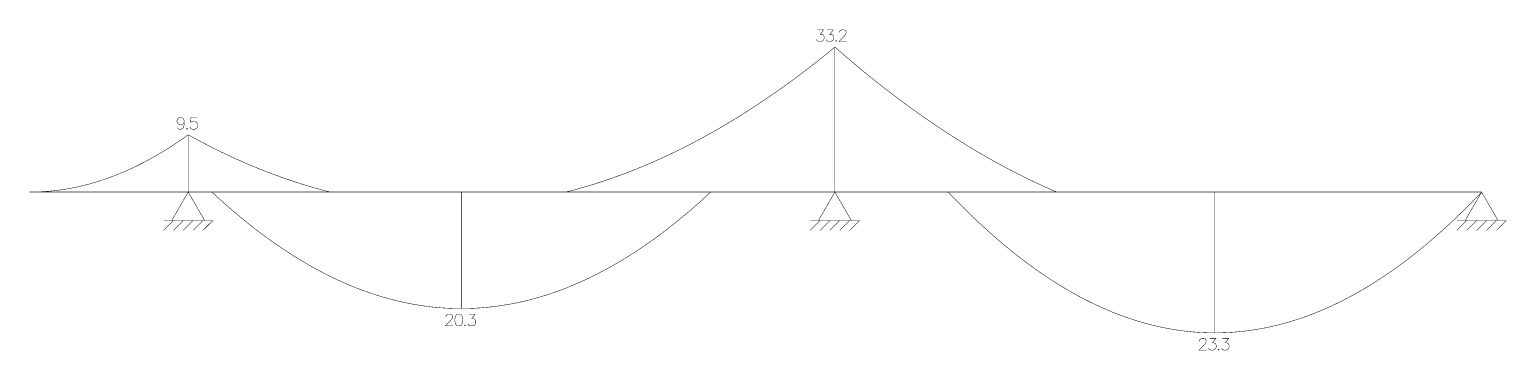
# Model space of a CAD drawing. Header units: millimetres. Extents: x 12132 to 24523, y 5305 to 8002.
import ezdxf

# ---------------------------------------------------------------- set-up
doc = ezdxf.new("R2010")
doc.units = ezdxf.units.MM

# ---------------------------------------------------------------- blocks, each defined once
blk = doc.blocks.new('diag momenti caso 1')
at = {"linetype": 'Continuous', "const_width": 4}
for points in [[(7826, 5243), (7878, 5243), (7850, 5205), (7864, 5205), (7874, 5201), (7878, 5196), (7883, 5182), (7883, 5172), (7878, 5158), (7869, 5149), (7855, 5144), (7841, 5144), (7826, 5149), (7822, 5153), (7817, 5163)], [(7907, 5243), (7959, 5243), (7930, 5205), (7945, 5205), (7954, 5201), (7959, 5196), (7963, 5182), (7963, 5172), (7959, 5158), (7949, 5149), (7935, 5144), (7921, 5144), (7907, 5149), (7902, 5153), (7897, 5163)], [(8011, 5219), (8011, 5224), (8015, 5234), (8020, 5238), (8030, 5243), (8049, 5243), (8058, 5238), (8063, 5234), (8067, 5224), (8067, 5215), (8063, 5205), (8053, 5191), (8006, 5144), (8072, 5144)], [(7982, 5153), (7978, 5149), (7982, 5144), (7987, 5149), (7982, 5153)]]:
    blk.add_lwpolyline(points, dxfattribs=at)
blk = doc.blocks.new('diag momenti caso 2')
at = {"linetype": 'Continuous', "const_width": 4}
for points in [[(5715.326375, 3879.444635), (5715.907455, 3879.589274), (5741.260895, 3886.063957), (5766.614335, 3892.70249), (5791.967775, 3899.504875), (5817.321215, 3906.47111), (5842.674655, 3913.601197), (5868.028095, 3920.895134), (5893.381535, 3928.352922), (5918.734974, 3935.974561), (5944.088414, 3943.760052), (5969.441854, 3951.709393), (5994.795294, 3959.822585), (6020.148734, 3968.099628), (6045.502174, 3976.540522), (6070.855614, 3985.145267), (6096.209054, 3993.913863), (6121.562494, 4002.846309), (6146.915934, 4011.942607), (6172.269374, 4021.202756), (6197.622814, 4030.626756), (6222.976254, 4040.214607), (6248.329694, 4049.966308), (6273.683134, 4059.881861), (6299.036574, 4069.961264), (6324.390014, 4080.204519), (6349.743454, 4090.611624), (6375.096893, 4101.182581), (6400.450333, 4111.917388), (6425.803773, 4122.816046), (6451.157213, 4133.878556), (6476.510653, 4145.104916), (6501.864093, 4156.495127), (6527.217533, 4168.049189), (6552.570973, 4179.767103), (6577.924413, 4191.648867), (6603.277853, 4203.694482), (6628.631293, 4215.903948), (6653.984733, 4228.277265), (6679.338173, 4240.814433), (6704.691613, 4253.515451), (6730.045053, 4266.380321), (6755.398493, 4279.409042), (6780.751933, 4292.601614), (6806.105373, 4305.958037), (6831.458812, 4319.47831), (6856.812252, 4333.162435), (6882.165692, 4347.01041), (6907.519132, 4361.022237), (6932.872572, 4375.197914), (6958.226012, 4389.537443), (6983.579452, 4404.040822), (7008.932892, 4418.708053), (7034.286332, 4433.539134), (7059.639772, 4448.534066), (7084.993212, 4463.692849), (7110.346652, 4479.015484), (7135.700092, 4494.501969), (7161.053532, 4510.152305), (7186.406972, 4525.966492), (7211.760412, 4541.94453), (7237.113852, 4558.086419), (7262.467292, 4574.392159), (7287.820731, 4590.86175), (7313.174171, 4607.495191), (7338.527611, 4624.292484), (7363.881051, 4641.253628), (7389.234491, 4658.378623), (7414.587931, 4675.667468), (7439.941371, 4693.120165), (7465.294811, 4710.736713), (7490.648251, 4728.517111), (7516.001691, 4746.461361), (7541.355131, 4764.569461), (7566.708571, 4782.841412), (7592.062011, 4801.277215), (7617.415451, 4819.876868), (7642.768891, 4838.640372), (7668.122331, 4857.567728), (7693.475771, 4876.658934), (7718.829211, 4895.913991), (7744.18265, 4915.332899), (7769.53609, 4934.915658), (7794.88953, 4954.662268), (7820.24297, 4974.572729), (7845.59641, 4994.647041), (7870.94985, 5014.885204), (7896.30329, 5035.287218), (7921.65673, 5055.853083), (7947.01017, 5076.582798), (7972.36361, 5097.476365)], [(7972.36361, 3879.444635), (7972.36361, 5097.476365)], [(2513.632061, 4473.107546), (2508.904146, 4458.923432), (2499.448317, 4449.467357), (2485.264574, 4444.739319), (2480.536659, 4444.739319), (2466.352916, 4449.467357), (2456.897087, 4458.923432), (2452.169173, 4473.107546), (2452.169173, 4477.835584), (2456.897087, 4492.019697), (2466.352916, 4501.475773), (2480.536659, 4506.203811), (2485.264574, 4506.203811), (2499.448317, 4501.475773), (2508.904146, 4492.019697), (2513.632061, 4473.107546), (2513.632061, 4449.467357), (2508.904146, 4425.827168), (2499.448317, 4411.643054), (2485.264574, 4406.915016), (2475.808745, 4406.915016), (2461.625002, 4411.643054), (2456.897087, 4421.09913)], [(2617.646179, 4506.203811), (2570.367034, 4506.203811), (2565.63912, 4463.65147), (2570.367034, 4468.379508), (2584.550778, 4473.107546), (2598.734521, 4473.107546), (2612.918264, 4468.379508), (2622.374093, 4458.923432), (2627.102008, 4444.739319), (2627.102008, 4435.283243), (2622.374093, 4421.09913), (2612.918264, 4411.643054), (2598.734521, 4406.915016), (2584.550778, 4406.915016), (2570.367034, 4411.643054), (2565.63912, 4416.371092), (2560.911205, 4425.827168)], [(2546.727462, 4360.580246), (2521.657137, 4342.595469), (2496.586812, 4324.953259), (2471.516487, 4307.653616), (2446.446162, 4290.69654), (2421.375837, 4274.082032), (2396.305512, 4257.81009), (2371.235188, 4241.880716), (2346.164863, 4226.293909), (2321.094538, 4211.04967), (2296.024213, 4196.147997), (2270.953888, 4181.588892), (2245.883563, 4167.372354), (2220.813238, 4153.498383), (2195.742913, 4139.966979), (2170.672588, 4126.778142), (2145.602263, 4113.931873), (2120.531939, 4101.428171), (2095.461614, 4089.267036), (2070.391289, 4077.448468), (2045.320964, 4065.972467), (2020.250639, 4054.839033), (1995.180314, 4044.048167), (1970.109989, 4033.599868), (1945.039664, 4023.494136), (1919.969339, 4013.730971), (1894.899014, 4004.310374), (1869.82869, 3995.232343), (1844.758365, 3986.49688), (1819.68804, 3978.103984), (1794.617715, 3970.053655), (1769.54739, 3962.345894), (1744.477065, 3954.980699), (1719.40674, 3947.958072), (1694.336415, 3941.278012), (1669.26609, 3934.940519), (1644.195765, 3928.945593), (1619.12544, 3923.293235), (1594.055116, 3917.983443), (1568.984791, 3913.016219), (1543.914466, 3908.391562), (1518.844141, 3904.109472), (1493.773816, 3900.16995), (1468.703491, 3896.572994), (1443.633166, 3893.318606), (1418.562841, 3890.406785), (1393.492516, 3887.837531), (1368.422191, 3885.610844), (1343.351867, 3883.726725), (1318.281542, 3882.185172), (1293.211217, 3880.986187), (1268.140892, 3880.129769), (1243.070567, 3879.615919), (1218.000242, 3879.444635)], [(2537.271633, 4416.371092), (2532.543719, 4411.643054), (2537.271633, 4406.915016), (2541.999547, 4411.643054), (2537.271633, 4416.371092)], [(2546.727462, 4360.580246), (2572.080902, 4346.573559), (2597.434342, 4332.730723), (2622.787782, 4319.051737), (2648.141222, 4305.536603), (2673.494662, 4292.18532), (2698.848102, 4278.997888), (2724.201542, 4265.974306), (2749.554981, 4253.114576), (2774.908421, 4240.418696), (2800.261861, 4227.886668), (2825.615301, 4215.51849), (2850.968741, 4203.314164), (2876.322181, 4191.273688), (2901.675621, 4179.397064), (2927.029061, 4167.68429), (2952.382501, 4156.135367), (2977.735941, 4144.750295), (3003.089381, 4133.529074), (3028.442821, 4122.471705), (3053.796261, 4111.578186), (3079.149701, 4100.848518), (3104.503141, 4090.282701), (3129.856581, 4079.880735), (3155.210021, 4069.64262), (3180.563461, 4059.568355), (3205.9169, 4049.657942), (3231.27034, 4039.91138), (3256.62378, 4030.328669), (3281.97722, 4020.909808), (3307.33066, 4011.654799), (3332.6841, 4002.563641), (3358.03754, 3993.636333), (3383.39098, 3984.872877), (3408.74442, 3976.273271), (3434.09786, 3967.837517), (3459.4513, 3959.565613), (3484.80474, 3951.457561), (3510.15818, 3943.513359), (3535.51162, 3935.733008), (3560.86506, 3928.116508), (3586.2185, 3920.663859), (3611.57194, 3913.375062), (3636.92538, 3906.250115), (3662.278819, 3899.289019), (3687.632259, 3892.491774), (3712.985699, 3885.85838), (3738.339139, 3879.388837)], [(2546.727462, 3879.444635), (2546.727462, 4360.580246)], [(2546.727462, 3879.444635), (1218.000242, 3879.444635)], [(1218.000242, 3879.444635), (1218.000242, 3879.444635)], [(1218.000242, 3879.444635), (1218.000242, 3879.444635)], [(2408.831336, 3640.593029), (2546.727462, 3879.444635), (2684.623588, 3640.593029)], [(2546.727462, 3879.444635), (7972.36361, 3879.444635)], [(7834.467484, 3640.593029), (7972.36361, 3879.444635), (8110.259736, 3640.593029)], [(7972.36361, 3879.444635), (13397.999758, 3879.444635)], [(8922.638791, 3879.444635), (8935.794328, 3865.538221), (8961.147768, 3839.041409), (8986.501208, 3812.84832), (9011.854648, 3786.958955), (9037.208088, 3761.373314), (9062.561528, 3736.091397), (9087.914968, 3711.113203), (9113.268407, 3686.438734), (9138.621847, 3662.067987), (9163.975287, 3638.000965), (9189.328727, 3614.237666), (9214.682167, 3590.778091), (9240.035607, 3567.62224), (9265.389047, 3544.770113), (9290.742487, 3522.221709), (9316.095927, 3499.977029), (9341.449367, 3478.036072), (9366.802807, 3456.39884), (9392.156247, 3435.065331), (9417.509687, 3414.035546), (9442.863127, 3393.309484), (9468.216567, 3372.887147), (9493.570007, 3352.768533), (9518.923447, 3332.953642), (9544.276886, 3313.442476), (9569.630326, 3294.235033), (9594.983766, 3275.331314), (9620.337206, 3256.731319), (9645.690646, 3238.435047), (9671.044086, 3220.442499), (9696.397526, 3202.753675), (9721.750966, 3185.368574), (9747.104406, 3168.287198), (9772.457846, 3151.509545), (9797.811286, 3135.035615), (9823.164726, 3118.86541), (9848.518166, 3102.998928), (9873.871606, 3087.43617), (9899.225046, 3072.177135), (9924.578486, 3057.221825), (9949.931926, 3042.570238), (9975.285366, 3028.222375), (10000.638805, 3014.178235), (10025.992245, 3000.437819), (10051.345685, 2987.001127), (10076.699125, 2973.868159), (10102.052565, 2961.038914), (10127.406005, 2948.513393), (10152.759445, 2936.291596), (10178.112885, 2924.373523), (10203.466325, 2912.759173), (10228.819765, 2901.448547), (10254.173205, 2890.441645), (10279.526645, 2879.738467), (10304.880085, 2869.339012), (10330.233525, 2859.243281), (10355.586965, 2849.451273), (10380.940405, 2839.96299), (10406.293845, 2830.77843), (10431.647285, 2821.897594), (10457.000724, 2813.320481), (10482.354164, 2805.047092), (10507.707604, 2797.077427), (10533.061044, 2789.411486), (10558.414484, 2782.049269), (10583.767924, 2774.990775), (10609.121364, 2768.236005), (10634.474804, 2761.784958), (10659.828244, 2755.637636), (10685.181684, 2749.794037), (10710.535124, 2744.254162), (10735.888564, 2739.01801), (10761.242004, 2734.085582), (10786.595444, 2729.456878), (10811.948884, 2725.131898), (10837.302324, 2721.110642), (10862.655764, 2717.393109), (10888.009204, 2713.9793), (10913.362643, 2710.869214), (10938.716083, 2708.062853), (10964.069523, 2705.560215), (10989.422963, 2703.3613), (11014.776403, 2701.46611), (11040.129843, 2699.874643), (11065.483283, 2698.5869), (11090.836723, 2697.602881), (11116.190163, 2696.922585), (11141.543603, 2696.546013), (11166.897043, 2696.473165), (11192.250483, 2696.704041), (11217.603923, 2697.23864), (11242.957363, 2698.076963), (11268.310803, 2699.21901), (11293.664243, 2700.66478), (11319.017683, 2702.414274), (11344.371123, 2704.467492), (11369.724562, 2706.824434), (11395.078002, 2709.485099), (11420.431442, 2712.449489), (11445.784882, 2715.717601), (11471.138322, 2719.289438), (11496.491762, 2723.164998), (11521.845202, 2727.344282), (11547.198642, 2731.82729), (11572.552082, 2736.614021), (11597.905522, 2741.704477), (11623.258962, 2747.098655), (11648.612402, 2752.796558), (11673.965842, 2758.798184), (11699.319282, 2765.103534), (11724.672722, 2771.712608), (11750.026162, 2778.625406), (11775.379602, 2785.841927), (11800.733042, 2793.362172), (11826.086481, 2801.186141), (11851.439921, 2809.313833), (11876.793361, 2817.745249), (11902.146801, 2826.480389), (11927.500241, 2835.519253), (11952.853681, 2844.86184), (11978.207121, 2854.508151), (12003.560561, 2864.458186), (12028.914001, 2874.711944), (12054.267441, 2885.269427), (12079.620881, 2896.130633), (12104.974321, 2907.295562), (12130.327761, 2918.764216), (12155.681201, 2930.536593), (12181.034641, 2942.612694), (12206.388081, 2954.992518), (12231.741521, 2967.676067), (12257.094961, 2980.663339), (12282.4484, 2993.954334), (12307.80184, 3007.549054), (12333.15528, 3021.447497), (12358.50872, 3035.649664), (12383.86216, 3050.155555), (12409.2156, 3064.965169), (12434.56904, 3080.078507), (12459.92248, 3095.495569), (12485.27592, 3111.216354), (12510.62936, 3127.240864), (12535.9828, 3143.569097), (12561.33624, 3160.201053), (12586.68968, 3177.136734), (12612.04312, 3194.376138), (12637.39656, 3211.919266), (12662.75, 3229.766118), (12688.10344, 3247.916693), (12713.45688, 3266.370992), (12738.810319, 3285.129015), (12764.163759, 3304.190761), (12789.517199, 3323.556232), (12814.870639, 3343.225425), (12840.224079, 3363.198343), (12865.577519, 3383.474985), (12890.930959, 3404.05535), (12916.284399, 3424.939439), (12941.637839, 3446.127251), (12966.991279, 3467.618788), (12992.344719, 3489.414048), (13017.698159, 3511.513031), (13043.051599, 3533.915739), (13068.405039, 3556.62217), (13093.758479, 3579.632325), (13119.111919, 3602.946204), (13144.465359, 3626.563806), (13169.818799, 3650.485132), (13195.172238, 3674.710182), (13220.525678, 3699.238956), (13245.879118, 3724.071453), (13271.232558, 3749.207674), (13296.585998, 3774.647619), (13321.939438, 3800.391287), (13347.292878, 3826.438679), (13372.646318, 3852.789795), (13397.999758, 3879.444635)], [(11160.301346, 3879.444635), (11160.301346, 2696.462887)], [(13260.103632, 3640.593029), (13397.999758, 3879.444635), (13535.895884, 3640.593029)], [(13397.999758, 3879.444635), (13397.999758, 3879.444635)], [(2339.885341, 3640.593029), (2753.569583, 3640.593029)], [(2422.623844, 3640.593029), (2339.885341, 3557.852368)], [(2505.362347, 3640.593029), (2422.623844, 3557.852368)], [(2588.10085, 3640.593029), (2505.362347, 3557.852368)], [(2670.839353, 3640.593029), (2588.10085, 3557.852368)], [(2753.577857, 3640.593029), (2670.839353, 3557.852368)], [(7765.521489, 3640.593029), (8179.205731, 3640.593029)], [(7848.259992, 3640.593029), (7765.521489, 3557.852368)], [(7930.998495, 3640.593029), (7848.259992, 3557.852368)], [(8013.736998, 3640.593029), (7930.998495, 3557.852368)], [(8096.475502, 3640.593029), (8013.736998, 3557.852368)], [(8179.214005, 3640.593029), (8096.475502, 3557.852368)], [(13191.157637, 3640.593029), (13604.841879, 3640.593029)], [(13273.89614, 3640.593029), (13191.157637, 3557.852368)], [(13356.634643, 3640.593029), (13273.89614, 3557.852368)], [(13439.373146, 3640.593029), (13356.634643, 3557.852368)], [(13522.11165, 3640.593029), (13439.373146, 3557.852368)], [(13604.850153, 3640.593029), (13522.11165, 3557.852368)], [(11030.283699, 2626.487928), (11030.283699, 2631.215966), (11035.011613, 2640.672041), (11039.739528, 2645.400079), (11049.195357, 2650.128117), (11068.107014, 2650.128117), (11077.562843, 2645.400079), (11082.290758, 2640.672041), (11087.018672, 2631.215966), (11087.018672, 2621.75989), (11082.290758, 2612.303814), (11072.834929, 2598.119701), (11025.555784, 2550.839323), (11091.746587, 2550.839323)], [(11115.386159, 2650.128117), (11167.393218, 2650.128117), (11139.025731, 2612.303814), (11153.209475, 2612.303814), (11162.665304, 2607.575776), (11167.393218, 2602.847739), (11172.121133, 2588.663625), (11172.121133, 2579.20755), (11167.393218, 2565.023436), (11157.937389, 2555.56736), (11143.753646, 2550.839323), (11129.569902, 2550.839323), (11115.386159, 2555.56736), (11110.658245, 2560.295398), (11105.93033, 2569.751474)], [(11224.128192, 2650.128117), (11276.135251, 2650.128117), (11247.767764, 2612.303814), (11261.951507, 2612.303814), (11271.407336, 2607.575776), (11276.135251, 2602.847739), (11280.863165, 2588.663625), (11280.863165, 2579.20755), (11276.135251, 2565.023436), (11266.679422, 2555.56736), (11252.495678, 2550.839323), (11238.311935, 2550.839323), (11224.128192, 2555.56736), (11219.400277, 2560.295398), (11214.672363, 2569.751474)], [(11191.03279, 2560.295398), (11186.304876, 2555.56736), (11191.03279, 2550.839323), (11195.760705, 2555.56736), (11191.03279, 2560.295398)]]:
    blk.add_lwpolyline(points, dxfattribs=at)
blk = doc.blocks.new('diag momenti caso 3')
at = {"linetype": 'Continuous', "const_width": 4}
for points in [[(7972.36361, 5097.476365), (7997.71705, 5075.264937), (8023.07049, 5053.208623), (8048.42393, 5031.307424), (8073.77737, 5009.561339), (8099.13081, 4987.970368), (8124.48425, 4966.534512), (8149.83769, 4945.253771), (8175.19113, 4924.128144), (8200.544569, 4903.157631), (8225.898009, 4882.342233), (8251.251449, 4861.68195), (8276.604889, 4841.176781), (8301.958329, 4820.826726), (8327.311769, 4800.631786), (8352.665209, 4780.59196), (8378.018649, 4760.707249), (8403.372089, 4740.977652), (8428.725529, 4721.40317), (8454.078969, 4701.983802), (8479.432409, 4682.719549), (8504.785849, 4663.61041), (8530.139289, 4644.656385), (8555.492729, 4625.857475), (8580.846169, 4607.21368), (8606.199609, 4588.724999), (8631.553049, 4570.391432), (8656.906488, 4552.21298), (8682.259928, 4534.189643), (8707.613368, 4516.32142), (8732.966808, 4498.608311), (8758.320248, 4481.050317), (8783.673688, 4463.647437), (8809.027128, 4446.399672), (8834.380568, 4429.307021), (8859.734008, 4412.369485), (8885.087448, 4395.587063), (8910.440888, 4378.959756), (8935.794328, 4362.487563), (8961.147768, 4346.170485), (8986.501208, 4330.008521), (9011.854648, 4314.001671), (9037.208088, 4298.149936), (9062.561528, 4282.453316), (9087.914968, 4266.91181), (9113.268407, 4251.525418), (9138.621847, 4236.294141), (9163.975287, 4221.217979), (9189.328727, 4206.296931), (9214.682167, 4191.530997), (9240.035607, 4176.920178), (9265.389047, 4162.464473), (9290.742487, 4148.163883), (9316.095927, 4134.018407), (9341.449367, 4120.028046), (9366.802807, 4106.192799), (9392.156247, 4092.512667), (9417.509687, 4078.987649), (9442.863127, 4065.617745), (9468.216567, 4052.402956), (9493.570007, 4039.343282), (9518.923447, 4026.438722), (9544.276886, 4013.689276), (9569.630326, 4001.094945), (9594.983766, 3988.655729), (9620.337206, 3976.371627), (9645.690646, 3964.242639), (9671.044086, 3952.268766), (9696.397526, 3940.450007), (9721.750966, 3928.786363), (9747.104406, 3917.277833), (9772.457846, 3905.924418), (9797.811286, 3894.726117), (9823.164726, 3883.682931), (9833.033818, 3879.444635)], [(2546.727462, 3879.444635), (1218.000242, 3879.444635)], [(1218.000242, 3879.444635), (1218.000242, 3879.444635)], [(2408.831336, 3640.593029), (2546.727462, 3879.444635), (2684.623588, 3640.593029)], [(2546.727462, 3879.444635), (7972.36361, 3879.444635)], [(2746.358203, 3879.444635), (2749.554981, 3876.439704), (2774.908421, 3852.895317), (2800.261861, 3829.638459), (2825.615301, 3806.66913), (2850.968741, 3783.987331), (2876.322181, 3761.59306), (2901.675621, 3739.48632), (2927.029061, 3717.667108), (2952.382501, 3696.135426), (2977.735941, 3674.891273), (3003.089381, 3653.934649), (3028.442821, 3633.265554), (3053.796261, 3612.883989), (3079.149701, 3592.789953), (3104.503141, 3572.983446), (3129.856581, 3553.464469), (3155.210021, 3534.23302), (3180.563461, 3515.289101), (3205.9169, 3496.632712), (3231.27034, 3478.263851), (3256.62378, 3460.18252), (3281.97722, 3442.388718), (3307.33066, 3424.882445), (3332.6841, 3407.663702), (3358.03754, 3390.732488), (3383.39098, 3374.088803), (3408.74442, 3357.732647), (3434.09786, 3341.664021), (3459.4513, 3325.882924), (3484.80474, 3310.389356), (3510.15818, 3295.183318), (3535.51162, 3280.264808), (3560.86506, 3265.633828), (3586.2185, 3251.290378), (3611.57194, 3237.234456), (3636.92538, 3223.466064), (3662.278819, 3209.985201), (3687.632259, 3196.791867), (3712.985699, 3183.886063), (3738.339139, 3171.267788), (3763.692579, 3158.937042), (3789.046019, 3146.893825), (3814.399459, 3135.138138), (3839.752899, 3123.66998), (3865.106339, 3112.489351), (3890.459779, 3101.596252), (3915.813219, 3090.990681), (3941.166659, 3080.67264), (3966.520099, 3070.642128), (3991.873539, 3060.899146), (4017.226979, 3051.443693), (4042.580419, 3042.275769), (4067.933859, 3033.395374), (4093.287299, 3024.802509), (4118.640738, 3016.497172), (4143.994178, 3008.479366), (4169.347618, 3000.749088), (4194.701058, 2993.30634), (4220.054498, 2986.15112), (4245.407938, 2979.283431), (4270.761378, 2972.70327), (4296.114818, 2966.410639), (4321.468258, 2960.405537), (4346.821698, 2954.687964), (4372.175138, 2949.25792), (4397.528578, 2944.115406), (4422.882018, 2939.260421), (4448.235458, 2934.692965), (4473.588898, 2930.413039), (4498.942338, 2926.420642), (4524.295778, 2922.715774), (4549.649218, 2919.298435), (4575.002657, 2916.168626), (4600.356097, 2913.326345), (4625.709537, 2910.771595), (4651.062977, 2908.504373), (4676.416417, 2906.524681), (4701.769857, 2904.832517), (4727.123297, 2903.427884), (4752.476737, 2902.310779), (4777.830177, 2901.481204), (4803.183617, 2900.939158), (4828.537057, 2900.684641), (4853.890497, 2900.717654), (4879.243937, 2901.038195), (4904.597377, 2901.646266), (4929.950817, 2902.541867), (4955.304257, 2903.724996), (4980.657697, 2905.195655), (5006.011137, 2906.953843), (5031.364576, 2908.99956), (5056.718016, 2911.332807), (5082.071456, 2913.953583), (5107.424896, 2916.861888), (5132.778336, 2920.057723), (5158.131776, 2923.541086), (5183.485216, 2927.311979), (5208.838656, 2931.370401), (5234.192096, 2935.716353), (5259.545536, 2940.349834), (5284.898976, 2945.270844), (5310.252416, 2950.479383), (5335.605856, 2955.975451), (5360.959296, 2961.759049), (5386.312736, 2967.830176), (5411.666176, 2974.188833), (5437.019616, 2980.835018), (5462.373055, 2987.768733), (5487.726495, 2994.989977), (5513.079935, 3002.498751), (5538.433375, 3010.295053), (5563.786815, 3018.378885), (5589.140255, 3026.750246), (5614.493695, 3035.409137), (5639.847135, 3044.355557), (5665.200575, 3053.589506), (5690.554015, 3063.110984), (5715.907455, 3072.919991), (5741.260895, 3083.016528), (5766.614335, 3093.400594), (5791.967775, 3104.072189), (5817.321215, 3115.031314), (5842.674655, 3126.277968), (5868.028095, 3137.812151), (5893.381535, 3149.633863), (5918.734974, 3161.743105), (5944.088414, 3174.139876), (5969.441854, 3186.824176), (5994.795294, 3199.796005), (6020.148734, 3213.055364), (6045.502174, 3226.602252), (6070.855614, 3240.436669), (6096.209054, 3254.558616), (6121.562494, 3268.968091), (6146.915934, 3283.665096), (6172.269374, 3298.649631), (6197.622814, 3313.921694), (6222.976254, 3329.481287), (6248.329694, 3345.328409), (6273.683134, 3361.46306), (6299.036574, 3377.885241), (6324.390014, 3394.594951), (6349.743454, 3411.59219), (6375.096893, 3428.876958), (6400.450333, 3446.449256), (6425.803773, 3464.309083), (6451.157213, 3482.456439), (6476.510653, 3500.891325), (6501.864093, 3519.613739), (6527.217533, 3538.623683), (6552.570973, 3557.921157), (6577.924413, 3577.506159), (6603.277853, 3597.378691), (6628.631293, 3617.538752), (6653.984733, 3637.986342), (6679.338173, 3658.721462), (6704.691613, 3679.744111), (6730.045053, 3701.054289), (6755.398493, 3722.651996), (6780.751933, 3744.537233), (6806.105373, 3766.709999), (6831.458812, 3789.170294), (6856.812252, 3811.918118), (6882.165692, 3834.953472), (6907.519132, 3858.276355), (6932.872572, 3881.886767)], [(4838.302837, 3879.444635), (4838.302837, 2900.663311)], [(7834.467484, 3640.593029), (7972.36361, 3879.444635), (8110.259736, 3640.593029)], [(7972.36361, 3879.444635), (13397.999758, 3879.444635)], [(13260.103632, 3640.593029), (13397.999758, 3879.444635), (13535.895884, 3640.593029)], [(13397.999758, 3879.444635), (13397.999758, 3879.444635)], [(2339.885341, 3640.593029), (2753.569583, 3640.593029)], [(2422.623844, 3640.593029), (2339.885341, 3557.852368)], [(2505.362347, 3640.593029), (2422.623844, 3557.852368)], [(2588.10085, 3640.593029), (2505.362347, 3557.852368)], [(2670.839353, 3640.593029), (2588.10085, 3557.852368)], [(2753.577857, 3640.593029), (2670.839353, 3557.852368)], [(7765.521489, 3640.593029), (8179.205731, 3640.593029)], [(7848.259992, 3640.593029), (7765.521489, 3557.852368)], [(7930.998495, 3640.593029), (7848.259992, 3557.852368)], [(8013.736998, 3640.593029), (7930.998495, 3557.852368)], [(8096.475502, 3640.593029), (8013.736998, 3557.852368)], [(8179.214005, 3640.593029), (8096.475502, 3557.852368)], [(13191.157637, 3640.593029), (13604.841879, 3640.593029)], [(13273.89614, 3640.593029), (13191.157637, 3557.852368)], [(13356.634643, 3640.593029), (13273.89614, 3557.852368)], [(13439.373146, 3640.593029), (13356.634643, 3557.852368)], [(13522.11165, 3640.593029), (13439.373146, 3557.852368)], [(13604.850153, 3640.593029), (13522.11165, 3557.852368)], [(4708.285189, 2830.688351), (4708.285189, 2835.416389), (4713.013103, 2844.872465), (4717.741018, 2849.600503), (4727.196847, 2854.32854), (4746.108505, 2854.32854), (4755.564333, 2849.600503), (4760.292248, 2844.872465), (4765.020162, 2835.416389), (4765.020162, 2825.960313), (4760.292248, 2816.504238), (4750.836419, 2802.320124), (4703.557274, 2755.039746), (4769.748077, 2755.039746)], [(4812.299307, 2854.32854), (4798.115564, 2849.600503), (4788.659735, 2835.416389), (4783.93182, 2811.7762), (4783.93182, 2797.592087), (4788.659735, 2773.951898), (4798.115564, 2759.767784), (4812.299307, 2755.039746), (4821.755136, 2755.039746), (4835.938879, 2759.767784), (4845.394708, 2773.951898), (4850.122623, 2797.592087), (4850.122623, 2811.7762), (4845.394708, 2835.416389), (4835.938879, 2849.600503), (4821.755136, 2854.32854), (4812.299307, 2854.32854)], [(4902.129682, 2854.32854), (4954.136741, 2854.32854), (4925.769254, 2816.504238), (4939.952997, 2816.504238), (4949.408826, 2811.7762), (4954.136741, 2807.048162), (4958.864655, 2792.864049), (4958.864655, 2783.407973), (4954.136741, 2769.22386), (4944.680912, 2759.767784), (4930.497169, 2755.039746), (4916.313425, 2755.039746), (4902.129682, 2759.767784), (4897.401767, 2764.495822), (4892.673853, 2773.951898)], [(4869.034281, 2764.495822), (4864.306366, 2759.767784), (4869.034281, 2755.039746), (4873.762195, 2759.767784), (4869.034281, 2764.495822)]]:
    blk.add_lwpolyline(points, dxfattribs=at)

msp = doc.modelspace()

# ---------------------------------------------------------------- block references
for name in ['diag momenti caso 1', 'diag momenti caso 2', 'diag momenti caso 3']:
    msp.add_blockref(name, (10916, 2757))

doc.saveas('drawing.dxf')
